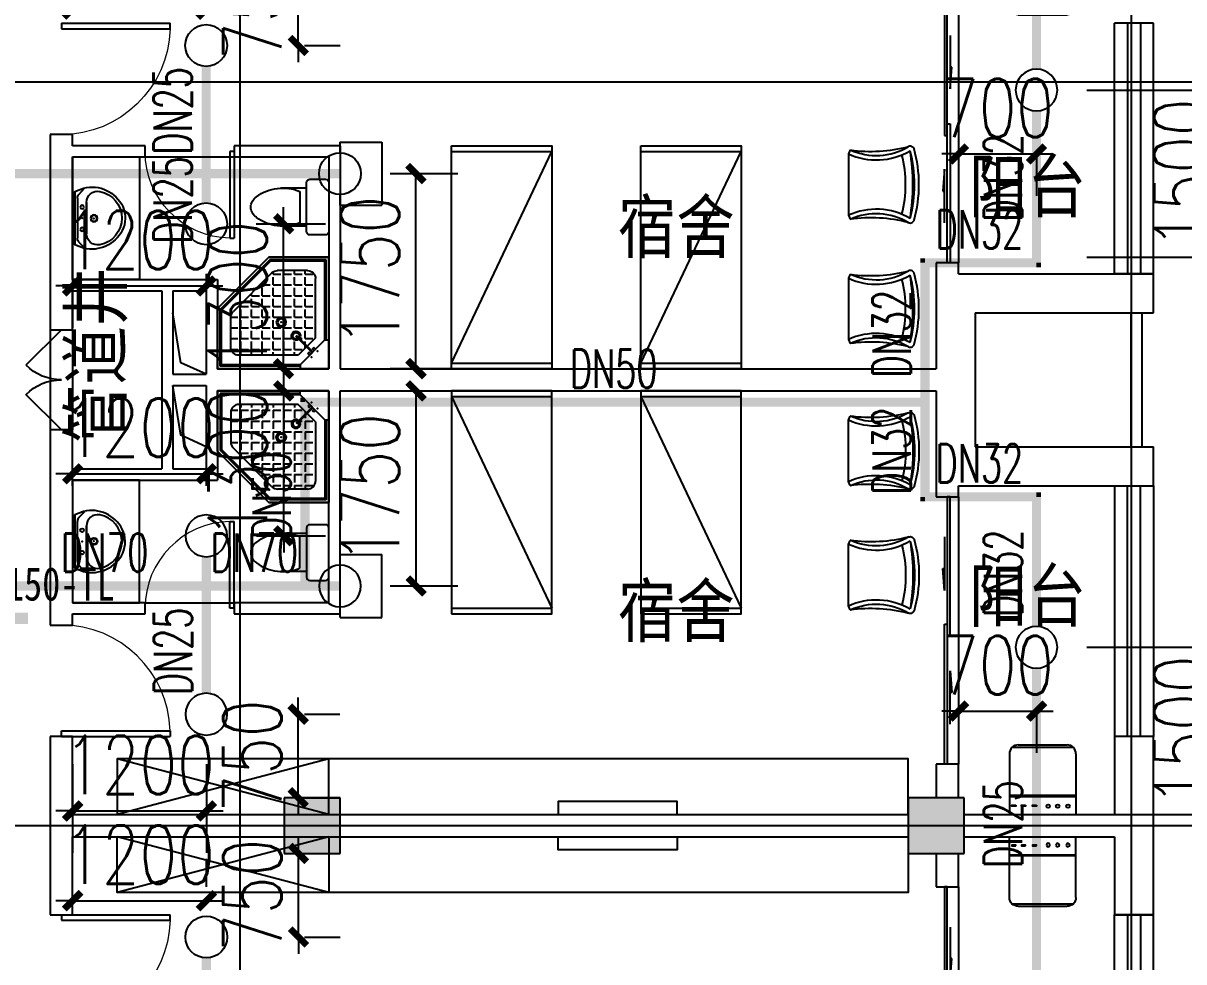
# Model space of a CAD drawing. Extents: x 0 to 2838408, y -923048 to 203859.
# Drawn here: x 2778019 to 2788435, y -366397 to -357975 of the extents above; entities that cross this region are included whole.
import ezdxf
from ezdxf.enums import TextEntityAlignment as Align

# ---------------------------------------------------------------- set-up
doc = ezdxf.new("R2010")
doc.units = 0
doc.header["$LTSCALE"] = 1000
for name, color, linetype in [('A-Fixt', 81, 'Continuous'), ('CLAYER', 7, 'Continuous'), ('COLUMN', 9, 'Continuous'), ('DOOR_FIRE', 4, 'Continuous'), ('DOTE', 8, 'Continuous'), ('E2-栏杆', 92, 'Continuous'), ('EQUIP_喷头', 7, 'Continuous'), ('PIPE-喷淋', 6, 'Continuous'), ('PUB_HATCH', 8, 'Continuous'), ('PUB_TEXT', 7, 'Continuous'), ('TEXT_喷淋', 7, 'Continuous'), ('TWT_DIM', 3, 'Continuous'), ('WALL', 9, 'Continuous'), ('WINDOW', 4, 'Continuous'), ('XREF', 8, 'Continuous'), ('抗震支吊架', 2, 'Continuous'), ('洁具', 213, 'Continuous'), ('配景', 3, 'Continuous')]:
    doc.layers.add(name, color=color, linetype=linetype)
doc.styles.add('_TCH_DIM_T3', font='SIMPLEX', dxfattribs={"width": 0.75, "bigfont": 'HZTXT'})
doc.styles.add('_TWT_PIPEDN', font='SIMPLEX', dxfattribs={"width": 0.8, "height": 2.3, "bigfont": 'HZTXT'})
doc.styles.add('kzcad', font='', dxfattribs={"width": 0.8})
doc.styles.get("Standard").update_dxf_attribs({"font": 'geniso.shx', "bigfont": 'hztxt.shx'})
doc.styles.get('kzcad').set_extended_font_data('SimSun')
doc.dimstyles.new('_TWT_ARCH&&150', dxfattribs={"dimtxt": 525, "dimasz": 150, "dimexe": 375, "dimexo": 450, "dimgap": 150, "dimtad": 1, "dimdec": 0, "dimzin": 0, "dimdsep": 46, "dimtxsty": '_TCH_DIM_T3', "dimblk": 'ARCHTICK', "dimcen": 0.09, "dimclrt": 7, "dimazin": 2, "dimtfac": 1, "dimtdec": 0, "dimtix": 1, "dimtmove": 2, "dimatfit": 3, "dimfxl": 1, "dimtolj": 1, "dimtzin": 0, "dimarcsym": 0})

# ---------------------------------------------------------------- blocks, each defined once
blk = doc.blocks.new('1F平面-CAD导入_dwg_Drawing4_t3_dwg_$plan$00001613-474159-1F-927810-1F')
at = {"layer": '洁具'}
for p, q in [((-30, 250), (-170, 250)), ((-200, 170), (-430, 170)), ((-260, -140), (-260, 140)), ((-200, -170), (-200, -220)), ((-170, -250), (-30, -250))]:
    blk.add_line(p, q, dxfattribs=at)
for points in [[(-200, 220), (-200, 170), (-200, -170), (-430, -170)], [(0, -220), (0, 220)]]:
    blk.add_lwpolyline(points, dxfattribs=at)
for centre, radius, start, end in [((-170, 220), 30, 90, 180), ((-30, 220), 30, 0, 90), ((-413, -227), 398, 67.4505, 126.6381), ((-590, 0), 110, 123.4509, 236.5491), ((-413, 227), 398, 233.3619, 292.5495), ((-170, -220), 30, 180, 270), ((-30, -220), 30, 270, 0)]:
    blk.add_arc(centre, radius, start, end, dxfattribs=at)
blk = doc.blocks.new('$lvtry$00000169')
at = {"color": 0}
for p, q in [((259, -36), (259, 0)), ((259, -36), (36, -259)), ((259, -24), (976, -24)), ((259, -36), (964, -36)), ((964, -36), (976, -24)), ((964, -36), (964, -525)), ((976, -24), (976, -530)), ((276, -120), (120, -276)), ((144, -151), (291, -298)), ((151, -144), (298, -291)), ((270, -213), (270, -143)), ((276, -120), (808, -120)), ((366, -213), (366, -143)), ((462, -213), (462, -143)), ((558, -213), (558, -143)), ((655, -213), (655, -143)), ((751, -213), (751, -143)), ((847, -213), (847, -143)), ((880, -192), (880, -460)), ((36, -259), (0, -259)), ((24, -259), (24, -976)), ((36, -259), (36, -964)), ((120, -276), (120, -808)), ((120, -309), (147, -309)), ((173, -309), (173, -239)), ((173, -309), (243, -309)), ((183, -213), (205, -213)), ((220, -213), (243, -213)), ((270, -213), (340, -213)), ((270, -263), (270, -239)), ((334, -309), (340, -309)), ((366, -213), (436, -213)), ((366, -309), (366, -239)), ((366, -309), (436, -309)), ((462, -213), (532, -213)), ((462, -309), (462, -239)), ((462, -309), (532, -309)), ((558, -213), (628, -213)), ((558, -309), (558, -239)), ((558, -309), (628, -309)), ((655, -213), (725, -213)), ((655, -309), (655, -239)), ((655, -309), (725, -309)), ((751, -213), (821, -213)), ((751, -309), (751, -239)), ((751, -309), (821, -309)), ((847, -213), (880, -213)), ((847, -309), (847, -239)), ((847, -309), (880, -309)), ((120, -405), (147, -405)), ((173, -405), (173, -335)), ((173, -405), (243, -405)), ((270, -405), (270, -335)), ((270, -405), (340, -405)), ((366, -405), (366, -335)), ((366, -405), (379, -405)), ((462, -405), (462, -335)), ((462, -405), (532, -405)), ((558, -405), (558, -335)), ((558, -405), (628, -405)), ((655, -405), (655, -335)), ((655, -405), (725, -405)), ((751, -405), (751, -335)), ((751, -405), (821, -405)), ((847, -405), (847, -335)), ((847, -405), (880, -405)), ((120, -501), (147, -501)), ((173, -501), (173, -431)), ((173, -501), (243, -501)), ((270, -501), (270, -431)), ((270, -501), (340, -501)), ((366, -501), (366, -431)), ((366, -501), (436, -501)), ((462, -501), (462, -431)), ((462, -501), (532, -501)), ((859, -511), (511, -859)), ((558, -501), (558, -431)), ((558, -501), (628, -501)), ((655, -501), (655, -431)), ((655, -501), (725, -501)), ((751, -501), (751, -431)), ((751, -501), (821, -501)), ((847, -501), (847, -431)), ((847, -501), (867, -501)), ((120, -598), (147, -598)), ((173, -598), (173, -528)), ((173, -598), (243, -598)), ((173, -694), (173, -624)), ((270, -598), (270, -528)), ((270, -598), (340, -598)), ((270, -694), (270, -624)), ((366, -598), (366, -528)), ((366, -598), (436, -598)), ((366, -694), (366, -624)), ((462, -598), (462, -528)), ((462, -598), (532, -598)), ((462, -694), (462, -624)), ((964, -525), (525, -964)), ((976, -530), (530, -976)), ((558, -598), (558, -528)), ((558, -598), (628, -598)), ((558, -694), (558, -624)), ((655, -598), (655, -528)), ((655, -598), (725, -598)), ((655, -694), (655, -624)), ((751, -598), (751, -528)), ((751, -598), (773, -598)), ((964, -525), (976, -530)), ((120, -694), (147, -694)), ((173, -694), (243, -694)), ((173, -790), (173, -720)), ((270, -694), (340, -694)), ((270, -790), (270, -720)), ((366, -694), (436, -694)), ((366, -790), (366, -720)), ((462, -694), (532, -694)), ((462, -790), (462, -720)), ((558, -694), (628, -694)), ((558, -790), (558, -720)), ((655, -694), (676, -694)), ((120, -790), (147, -790)), ((173, -790), (243, -790)), ((173, -878), (173, -816)), ((270, -790), (340, -790)), ((270, -880), (270, -816)), ((366, -790), (436, -790)), ((366, -880), (366, -816)), ((462, -790), (532, -790)), ((462, -880), (462, -816)), ((558, -790), (580, -790)), ((192, -880), (460, -880)), ((36, -964), (24, -976)), ((24, -976), (530, -976)), ((36, -964), (525, -964)), ((525, -964), (530, -976))]:
    blk.add_line(p, q, dxfattribs=at)
blk.add_lwpolyline([(0, 0), (0, -1000), (540, -1000), (1000, -540), (1000, 0)], close=True)
for points in [[(0, 0), (0, -1000)], [(0, 0), (1000, 0)], [(1000, 0), (1000, -540)], [(136, -190), (148, -178), (132, -162), (121, -174)], [(190, -136), (178, -148), (162, -132), (174, -121)], [(1000, -540), (540, -1000)], [(0, -1000), (540, -1000)]]:
    blk.add_lwpolyline(points, close=True, dxfattribs=at)
for radius in [43.8, 31.1]:
    blk.add_circle((416, -428), radius, dxfattribs=at)
for centre, radius, start, end in [((808, -192), 72, 0, 90), ((296, -296), 40.6, 142.583, 128.4197), ((296, -296), 28.6, 145.828, 125.6599), ((808, -460), 72, 315, 0), ((192, -808), 72, 180, 270), ((460, -808), 72, 270, 315)]:
    blk.add_arc(centre, radius, start, end, dxfattribs=at)
for p in [(156, -102, 0), (103, -156, 0), (416, -428, 0)]:
    blk.add_point(p, dxfattribs=at)
blk = doc.blocks.new('$lvtry$00000178')
at = {"color": 0}
for p, q in [((-238, 0), (238, 0)), ((-214, -36), (-272, -91)), ((-180, -23), (180, -23)), ((216, -37), (268, -91)), ((-142, -105), (140, -105)), ((140, -105), (-142, -105))]:
    blk.add_line(p, q, dxfattribs=at)
blk.add_lwpolyline([(-104, -430, 0.224698), (110, -425, 0.348046), (269, -79), (239, 0), (-241, 0), (-271, -79, 0.356844)], format="xyb", close=True, dxfattribs=at)
for centre, radius in [((-100, -65), 16.3), ((100, -65), 16.3), ((1, -172), 31.6)]:
    blk.add_circle(centre, radius, dxfattribs=at)
at = {"color": 0, "lineweight": 13}
blk.add_circle((1, -172), 23, dxfattribs=at)
at = {"color": 0}
for centre, radius, start, end in [((-180, -73), 50, 90, 133.181), ((180, -73), 50, 44.5607, 90), ((-142, -205), 100, 90, 190.5602), ((140, -205), 100, 349.4398, 90), ((-1, -179), 243, 190.5602, 349.4398)]:
    blk.add_arc(centre, radius, start, end, dxfattribs=at)
for p in [(0, -65), (1, -172)]:
    blk.add_point(p, dxfattribs=at)
blk = doc.blocks.new('A$C70365C93')
at = {"layer": '洁具'}
blk.add_lwpolyline([(-1900, 2300), (-1900, 1700), (-800, 1700), (-800, 2300)], close=True, dxfattribs=at)
blk.add_blockref('$lvtry$00000178', (-1350, 2280), dxfattribs=at)
at = {"layer": '洁具', "rotation": 180}
blk.add_blockref('$lvtry$00000169', (0, 0), dxfattribs=at)
at = {"layer": '洁具', "extrusion": (0, 0, -1), "xscale": -1, "zscale": -1, "rotation": 90}
blk.add_blockref('1F平面-CAD导入_dwg_Drawing4_t3_dwg_$plan$00001613-474159-1F-927810-1F', (1450, 0), dxfattribs=at)
blk = doc.blocks.new('单人床')
at = {"layer": 'A-Fixt'}
for p, q in [((47774, 13973), (48674, 13973)), ((47774, 12073), (48674, 13973)), ((47774, 12073), (48674, 12073))]:
    blk.add_line(p, q, dxfattribs=at)
blk.add_lwpolyline([(47774, 14023), (48674, 14023), (48674, 12023), (47774, 12023), (47774, 14023)], dxfattribs=at)
blk = doc.blocks.new('CH_AP01')
for p, q in [((-311, 17), (-275, 0)), ((-275, 0), (275, 0)), ((275, 0), (311, 17))]:
    blk.add_line(p, q)
for centre, radius, start, end in [((0, -579), 1213, 74.7104, 105.2896), ((-307, 555), 37.8, 100.1859, 202.8359), ((-1658, 202), 1360, 352.1659, 14.4283), ((-824, 250), 563, 335.5038, 31.0903), ((0, -579), 1173, 75.0287, 104.9713), ((0, -1278), 1857, 80.611, 99.389), ((-824, 250), 603, 335.5038, 30.2691), ((824, 250), 603, 149.7309, 204.4962), ((824, 250), 563, 148.9097, 204.4962), ((1658, 202), 1360, 165.5717, 187.8341), ((307, 555), 37.8, 337.1641, 79.8141), ((0, -579), 1093, 75.8767, 104.1233)]:
    blk.add_arc(centre, radius, start, end)
blk = doc.blocks.new('A$C61295E98')
at = {"color": 3}
for p, q in [((544, 598), (0, 598)), ((0, 598), (0, 0)), ((161, 598), (161, 0)), ((170, 0), (170, 598)), ((603, 572), (603, 26)), ((624, 518), (624, 80)), ((544, 0), (0, 0))]:
    blk.add_line(p, q, dxfattribs=at)
for points in [[(82, 540), (75, 540), (75, 577), (82, 577)], [(82, 453), (75, 453), (75, 490), (82, 490)], [(82, 353), (75, 353), (75, 389), (82, 389)]]:
    blk.add_lwpolyline(points, close=True, dxfattribs=at)
for centre in [(74, 250), (74, 164), (74, 71)]:
    blk.add_circle(centre, 15.7, dxfattribs=at)
for centre, start, end in [((544, 518), 360, 90), ((544, 80), 270, 0)]:
    blk.add_arc(centre, 80, start, end, dxfattribs=at)
blk = doc.blocks.new('宿舍')
at = {"layer": 'A-Fixt'}
for p, q in [((47854, 13802), (48354, 15702)), ((48354, 13802), (47854, 15702)), ((47854, 13802), (48354, 13802))]:
    blk.add_line(p, q, dxfattribs=at)
for points in [[(47854, 8602), (48354, 8602), (48354, 15702), (47854, 15702)], [(47854, 10676), (47970, 10676), (47970, 11743), (47854, 11743)]]:
    blk.add_lwpolyline(points, close=True, dxfattribs=at)
at = {"xscale": -1, "rotation": 90}
for p in [(63677, 60475), (63677, 58775)]:
    blk.add_blockref('单人床', p, dxfattribs=at)
at = {"layer": 'A-Fixt', "xscale": -1, "rotation": 180}
for p in [(50002, 9140), (51117, 9140)]:
    blk.add_blockref('CH_AP01', p, dxfattribs=at)
at = {"layer": '配景', "color": 252}
blk.add_blockref('A$C61295E98', (47854, 7097), dxfattribs=at)
blk = doc.blocks.new('$DorLib2D$00000131')
at = {"color": 0, "linetype": 'Continuous'}
for p, q in [((0.15, 0.125), (0.2319, 0.1973)), ((0.2319, 0.1973), (0.2319, 0.125)), ((-0.5, 0.125), (-0.5, 0)), ((0.0192, 0.125), (-0.5, 0.125)), ((0.0192, 0), (0.0192, 0.125)), ((0.35, 0.125), (0.15, 0.125)), ((-0.5, 0), (0.0192, 0)), ((-0.024, 0), (0.5, 0)), ((-0.024, -0.125), (-0.024, 0)), ((0.5, 0), (0.5, -0.125)), ((-0.35, -0.125), (-0.15, -0.125)), ((-0.2319, -0.1973), (-0.2319, -0.125)), ((-0.15, -0.125), (-0.2319, -0.1973)), ((0.5, -0.125), (-0.024, -0.125))]:
    blk.add_line(p, q, dxfattribs=at)
blk = doc.blocks.new('$WINLIB2D$00000001')
at = {"color": 0}
for points in [[(-0.5, 0.5), (-0.5, -0.5)], [(-0.5, 0.5), (0.5, 0.5)], [(0.5, -0.5), (0.5, 0.5)], [(0.5, 0.1667), (-0.5, 0.1667)], [(0.5, -0.1667), (-0.5, -0.1667)], [(-0.5, -0.5), (0.5, -0.5)]]:
    blk.add_lwpolyline(points, dxfattribs=at)
blk = doc.blocks.new('$DorLib2D$00000116')
at = {"color": 0}
for p, q in [((-0.5, 0), (-0.146, 0.354)), ((0.5, 0), (0.146, 0.354))]:
    blk.add_line(p, q, dxfattribs=at)
for centre, start, end in [((-0.5, 0), 0, 45), ((0.5, 0), 135, 180)]:
    blk.add_arc(centre, 0.5, start, end, dxfattribs=at)
blk = doc.blocks.new('$DorLib2D$00000001')
for p, q in [((0.45, 0.975), (0.5, 0.975)), ((0.45, 0), (0.45, 0.975)), ((0.5, 0), (0.5, 0.975)), ((0.5, 0), (0.45, 0))]:
    blk.add_line(p, q)
at = {"lineweight": 13}
blk.add_arc((0.475, 0), 0.975, 91.4693, 180, dxfattribs=at)
blk = doc.blocks.new('2F1')
at = {"layer": 'PUB_HATCH'}
for points in [[(2444316.7, -364925.2), (2444316.7, -365425.2), (2444816.7, -365425.2), (2444816.7, -364925.2)], [(2449916.7, -364925.2), (2449916.7, -365425.2), (2450416.7, -365425.2), (2450416.7, -364925.2)]]:
    blk.add_hatch(color=256, dxfattribs=at).paths.add_polyline_path(points)
for points in [[(2443616.7, -361125.2), (2443386.5, -361021.7), (2443316.7, -360575.2)], [(2443616.7, -361775.2), (2443386.5, -361671.7), (2443316.7, -361225.2)]]:
    blk.add_lwpolyline(points)
at = {"layer": 'COLUMN'}
for p, q in [((2444316.7, -364925.2), (2444316.7, -365425.2)), ((2444816.7, -364925.2), (2444316.7, -364925.2)), ((2444816.7, -365425.2), (2444816.7, -364925.2)), ((2449916.7, -364925.2), (2449916.7, -365425.2)), ((2450416.7, -364925.2), (2449916.7, -364925.2)), ((2450416.7, -365425.2), (2450416.7, -364925.2)), ((2444316.7, -365425.2), (2444816.7, -365425.2)), ((2449916.7, -365425.2), (2450416.7, -365425.2))]:
    blk.add_line(p, q, dxfattribs=at)
at = {"layer": 'Defpoints', "color": 250}
blk.add_lwpolyline([(2326685.8, -431620.4), (2468623.3, -431620.4), (2468623.3, -358503.6), (2326685.8, -358503.6)], close=True, dxfattribs=at)
at = {"layer": 'DOOR_FIRE'}
for p, q in [((2442216.7, -360725.2), (2442216.7, -361625.2)), ((2442416.7, -360725.2), (2442416.7, -361625.2))]:
    blk.add_line(p, q, dxfattribs=at)
at = {"layer": 'DOTE'}
for p, q in [((2443916.7, -327575.2), (2443916.7, -410775.2)), ((2451916.7, -327575.2), (2451916.7, -410775.2)), ((2435862.3, -365175.2), (2453916.7, -365175.2))]:
    blk.add_line(p, q, dxfattribs=at)
at = {"layer": 'E2-栏杆'}
for points in [[(2451916.7, -361775.2), (2451916.7, -360575.2)], [(2452016.7, -361775.2), (2452016.7, -360575.2)]]:
    blk.add_lwpolyline(points, dxfattribs=at)
at = {"layer": 'WALL'}
for p, q in [((2442416.7, -358975.2), (2442216.7, -358975.2)), ((2442216.7, -358975.2), (2442216.7, -359075.2)), ((2442416.7, -359075.2), (2442416.7, -358975.2)), ((2442216.7, -359075.2), (2442216.7, -360275.2)), ((2443066.7, -359075.2), (2442416.7, -359075.2)), ((2443066.7, -359175.2), (2443066.7, -359075.2)), ((2444816.7, -359075.2), (2443866.7, -359075.2)), ((2443866.7, -359075.2), (2443866.7, -359175.2)), ((2444816.7, -359075.2), (2444816.7, -361075.2)), ((2442416.7, -359175.2), (2442416.7, -360275.2)), ((2442416.7, -359175.2), (2443066.7, -359175.2)), ((2443866.7, -359175.2), (2444716.7, -359175.2)), ((2444716.7, -359175.2), (2444716.7, -361075.2)), ((2450366.7, -360125.2), (2450166.7, -360125.2)), ((2450166.7, -360125.2), (2450166.7, -360475.2)), ((2450366.7, -360225.2), (2450366.7, -360125.2)), ((2450366.7, -360225.2), (2451766.7, -360225.2)), ((2452116.7, -360225.2), (2451766.7, -360225.2)), ((2452116.7, -360575.2), (2452116.7, -360225.2)), ((2442216.7, -360275.2), (2442216.7, -360725.2)), ((2442416.7, -360275.2), (2443216.7, -360275.2)), ((2443216.7, -360275.2), (2443716.7, -360275.2)), ((2443716.7, -360275.2), (2443716.7, -361075.2)), ((2442416.7, -360725.2), (2442416.7, -360375.2)), ((2442416.7, -360375.2), (2443216.7, -360375.2)), ((2443216.7, -360375.2), (2443216.7, -361175.2)), ((2443316.7, -360375.2), (2443616.7, -360375.2)), ((2443316.7, -360375.2), (2443316.7, -361125.2)), ((2443616.7, -360375.2), (2443616.7, -361125.2)), ((2450166.7, -360475.2), (2450166.7, -361075.2)), ((2450516.7, -360575.2), (2450516.7, -361175.2)), ((2450516.7, -360575.2), (2452116.7, -360575.2)), ((2442216.7, -360725.2), (2442416.7, -360725.2)), ((2443716.7, -361075.2), (2444716.7, -361075.2)), ((2444816.7, -361075.2), (2450166.7, -361075.2)), ((2443216.7, -361175.2), (2443216.7, -361975.2)), ((2443316.7, -361125.2), (2443616.7, -361125.2)), ((2450516.7, -361175.2), (2450516.7, -361775.2)), ((2443316.7, -361225.2), (2443316.7, -361975.2)), ((2443316.7, -361225.2), (2443616.7, -361225.2)), ((2443616.7, -361225.2), (2443616.7, -361975.2)), ((2443716.7, -361275.2), (2443716.7, -362075.2)), ((2443716.7, -361275.2), (2444716.7, -361275.2)), ((2444716.7, -363175.2), (2444716.7, -361275.2)), ((2444816.7, -363275.2), (2444816.7, -361275.2)), ((2444816.7, -361275.2), (2450166.7, -361275.2)), ((2450166.7, -361275.2), (2450166.7, -361875.2)), ((2442416.7, -361625.2), (2442216.7, -361625.2)), ((2442216.7, -361625.2), (2442216.7, -362075.2)), ((2442416.7, -361975.2), (2442416.7, -361625.2)), ((2450516.7, -361775.2), (2452116.7, -361775.2)), ((2452116.7, -362125.2), (2452116.7, -361775.2)), ((2450166.7, -361875.2), (2450166.7, -362225.2)), ((2442416.7, -361975.2), (2443216.7, -361975.2)), ((2443316.7, -361975.2), (2443616.7, -361975.2)), ((2442216.7, -362075.2), (2442216.7, -363275.2)), ((2442416.7, -362075.2), (2442416.7, -363175.2)), ((2442416.7, -362075.2), (2443216.7, -362075.2)), ((2443216.7, -362075.2), (2443716.7, -362075.2)), ((2450366.7, -362225.2), (2450366.7, -362125.2)), ((2450366.7, -362125.2), (2451766.7, -362125.2)), ((2451766.7, -362125.2), (2452116.7, -362125.2)), ((2450166.7, -362225.2), (2450366.7, -362225.2)), ((2443066.7, -363175.2), (2442416.7, -363175.2)), ((2443066.7, -363275.2), (2443066.7, -363175.2)), ((2444716.7, -363175.2), (2443866.7, -363175.2)), ((2443866.7, -363175.2), (2443866.7, -363275.2)), ((2442216.7, -363275.2), (2442216.7, -363375.2)), ((2442416.7, -363275.2), (2443066.7, -363275.2)), ((2442416.7, -363375.2), (2442416.7, -363275.2)), ((2443866.7, -363275.2), (2444816.7, -363275.2)), ((2442216.7, -363375.2), (2442416.7, -363375.2)), ((2442416.7, -364375.2), (2442216.7, -364375.2)), ((2442216.7, -364375.2), (2442216.7, -365175.2)), ((2442416.7, -365075.2), (2442416.7, -364375.2)), ((2452116.7, -364375.2), (2451766.7, -364375.2)), ((2451766.7, -364375.2), (2451766.7, -365075.2)), ((2452116.7, -365175.2), (2452116.7, -364375.2)), ((2450366.7, -364625.2), (2450166.7, -364625.2)), ((2450166.7, -364625.2), (2450166.7, -364925.2)), ((2450366.7, -364925.2), (2450366.7, -364625.2)), ((2442416.7, -365075.2), (2444316.7, -365075.2)), ((2444816.7, -365075.2), (2449916.7, -365075.2)), ((2450416.7, -365075.2), (2451766.7, -365075.2)), ((2442216.7, -365175.2), (2442216.7, -365975.2)), ((2452116.7, -365975.2), (2452116.7, -365175.2)), ((2442416.7, -365975.2), (2442416.7, -365275.2)), ((2442416.7, -365275.2), (2444316.7, -365275.2)), ((2444816.7, -365275.2), (2449916.7, -365275.2)), ((2450416.7, -365275.2), (2451766.7, -365275.2)), ((2451766.7, -365275.2), (2451766.7, -365975.2)), ((2450166.7, -365425.2), (2450166.7, -365725.2)), ((2450366.7, -365725.2), (2450366.7, -365425.2)), ((2450166.7, -365725.2), (2450366.7, -365725.2)), ((2442216.7, -365975.2), (2442416.7, -365975.2)), ((2451766.7, -365975.2), (2452116.7, -365975.2))]:
    blk.add_line(p, q, dxfattribs=at)
at = {"layer": 'WINDOW'}
for p, q in [((2450366.7, -357725.2), (2450366.7, -360125.2)), ((2443066.7, -359175.2), (2443866.7, -359175.2)), ((2450366.7, -362225.2), (2450366.7, -364625.2)), ((2443066.7, -363175.2), (2443866.7, -363175.2)), ((2450366.7, -365725.2), (2450366.7, -368125.2))]:
    blk.add_line(p, q, dxfattribs=at)
at = {"xscale": -1, "rotation": 89.99999999992463}
for name, p in [('宿舍', (2458518.4, -309421.4)), ('A$C70365C93', (2444716.7, -361075.2)), ('宿舍', (2458518.4, -317421.4))]:
    blk.add_blockref(name, p, dxfattribs=at)
for name, p, rotation in [('A$C70365C93', (2444716.7, -361275.2), 89.99999999999997), ('宿舍', (2458518.4, -412929.1), 90.00000000864912)]:
    blk.add_blockref(name, p, dxfattribs=dict(rotation=rotation))
at = {"layer": 'DOOR_FIRE', "xscale": 900, "yscale": -900, "zscale": 200, "rotation": 269.9999999999852}
blk.add_blockref('$DorLib2D$00000116', (2442316.7, -361175.2), dxfattribs=at)
at = {"layer": 'WINDOW'}
for name, p, xscale, yscale, zscale, rotation in [('$DorLib2D$00000131', (2450266.7, -358925.2), -2400, 200, -2400, 270), ('$DorLib2D$00000001', (2442316.7, -358475.2), -1000, 1000, -1000, 270), ('$WINLIB2D$00000001', (2451941.7, -359100.2), 2249.999999993481, 350, 2249.999999993481, 90), ('$WINLIB2D$00000001', (2451941.7, -363250.2), -2249.999999993481, 350, -2249.999999993481, 90), ('$DorLib2D$00000131', (2450266.7, -363425.2), 2400, 200, 2400, 270), ('$DorLib2D$00000001', (2442316.7, -363875.2), 1000, 1000, 1000, 269.999999999993), ('$DorLib2D$00000131', (2450266.7, -366925.2), -2400, 200, -2400, 270), ('$DorLib2D$00000001', (2442316.7, -366475.2), 1000, -1000, 1000, 89.99999999999298), ('$WINLIB2D$00000001', (2451941.7, -367100.2), 2249.999999993481, 350, 2249.999999993481, 90)]:
    blk.add_blockref(name, p, dxfattribs=dict(at, xscale=xscale, yscale=yscale, zscale=zscale, rotation=rotation))
at = {"layer": 'WINDOW', "xscale": 800, "zscale": 800}
for p, yscale in [((2443466.7, -359125.2), -800), ((2443466.7, -363225.2), 800)]:
    blk.add_blockref('$DorLib2D$00000001', p, dxfattribs=dict(at, yscale=yscale))
at = {"layer": 'CLAYER'}
blk.add_text('管道井', height=525, rotation=90, dxfattribs=at).set_placement((2442903.7, -361742.9))
at = {"layer": 'PUB_TEXT'}
for s, p in [('阳台', (2450461.5, -359717.5)), ('宿舍', (2447308.9, -360083.2)), ('阳台', (2450461.5, -363392.9)), ('宿舍', (2447308.9, -363528.6))]:
    blk.add_text(s, height=525, dxfattribs=at).set_placement(p)
blk = doc.blocks.new('_ArchTick')
at = {"color": 0, "linetype": 'ByBlock', "const_width": 0.4}
blk.add_lwpolyline([(-0.5, -0.5), (0.5, 0.5)], dxfattribs=at)
blk = doc.blocks.new('*D1751')
at = {"layer": 'Defpoints', "color": 0, "linetype": 'ByBlock', "transparency": 16777216}
for p in [(2780095, -365425), (2780489, -365425), (2780095, -366175)]:
    blk.add_point(p, dxfattribs=at)
at = {"layer": 'TWT_DIM', "color": 0, "linetype": 'ByBlock', "lineweight": -2, "transparency": 16777216}
for p, q in [((2780489, -365425), (2780489, -365275)), ((2780489, -366175), (2780489, -365425)), ((2780545, -365425), (2780864, -365425)), ((2780489, -366175), (2780489, -366325)), ((2780545, -366175), (2780864, -366175))]:
    blk.add_line(p, q, dxfattribs=at)
at = {"layer": 'TWT_DIM', "color": 0, "linetype": 'ByBlock', "lineweight": -2, "transparency": 16777216, "xscale": 150, "yscale": 150, "zscale": 150}
for p, rotation in [((2780489, -365425), 270), ((2780489, -366175), 90)]:
    blk.add_blockref('_ArchTick', p, dxfattribs=dict(at, rotation=rotation))
at = {"layer": 'TWT_DIM', "color": 7, "linetype": 'ByBlock', "transparency": 16777216, "insert": (2780076, -365800), "char_height": 525, "attachment_point": 5, "rotation": 90, "style": '_TCH_DIM_T3'}
blk.add_mtext('\\A1;750', dxfattribs=at)
blk = doc.blocks.new('*D1753')
at = {"layer": 'Defpoints', "color": 0, "linetype": 'ByBlock', "transparency": 16777216}
for p in [(2779663, -365849), (2778463, -366175), (2779663, -366175)]:
    blk.add_point(p, dxfattribs=at)
at = {"layer": 'TWT_DIM', "color": 0, "linetype": 'ByBlock', "lineweight": -2, "transparency": 16777216}
for p, q in [((2778463, -365725), (2778463, -365474)), ((2779663, -365725), (2779663, -365474)), ((2778463, -365849), (2778313, -365849)), ((2778463, -365849), (2779663, -365849)), ((2779663, -365849), (2779813, -365849))]:
    blk.add_line(p, q, dxfattribs=at)
at = {"layer": 'TWT_DIM', "color": 0, "linetype": 'ByBlock', "lineweight": -2, "transparency": 16777216, "xscale": 150, "yscale": 150, "zscale": 150}
blk.add_blockref('_ArchTick', (2778463, -365849), dxfattribs=at)
at = {"layer": 'TWT_DIM', "color": 0, "linetype": 'ByBlock', "lineweight": -2, "transparency": 16777216, "xscale": 150, "yscale": 150, "zscale": 150, "rotation": 180}
blk.add_blockref('_ArchTick', (2779663, -365849), dxfattribs=at)
at = {"layer": 'TWT_DIM', "color": 7, "linetype": 'ByBlock', "transparency": 16777216, "insert": (2779063, -365436), "char_height": 525, "attachment_point": 5, "style": '_TCH_DIM_T3'}
blk.add_mtext('\\A1;1200', dxfattribs=at)
blk = doc.blocks.new('*D1754')
at = {"layer": 'Defpoints', "color": 0, "linetype": 'ByBlock', "transparency": 16777216}
for p in [(2779661, -359775), (2780356, -359775), (2779661, -361075)]:
    blk.add_point(p, dxfattribs=at)
at = {"layer": 'TWT_DIM', "color": 0, "linetype": 'ByBlock', "lineweight": -2, "transparency": 16777216}
for p, q in [((2780356, -359775), (2780356, -359625)), ((2780111, -359775), (2780731, -359775)), ((2780356, -361075), (2780356, -359775)), ((2780111, -361075), (2780731, -361075)), ((2780356, -361075), (2780356, -361225))]:
    blk.add_line(p, q, dxfattribs=at)
at = {"layer": 'TWT_DIM', "color": 0, "linetype": 'ByBlock', "lineweight": -2, "transparency": 16777216, "xscale": 150, "yscale": 150, "zscale": 150}
for p, rotation in [((2780356, -359775), 270), ((2780356, -361075), 90)]:
    blk.add_blockref('_ArchTick', p, dxfattribs=dict(at, rotation=rotation))
at = {"layer": 'TWT_DIM', "color": 7, "linetype": 'ByBlock', "transparency": 16777216, "insert": (2779944, -360425), "char_height": 525, "attachment_point": 5, "rotation": 90, "style": '_TCH_DIM_T3'}
blk.add_mtext('\\A1;1300', dxfattribs=at)
blk = doc.blocks.new('*D1755')
at = {"layer": 'Defpoints', "color": 0, "linetype": 'ByBlock', "transparency": 16777216}
for p in [(2780861, -359325), (2781544, -359325), (2780861, -361075)]:
    blk.add_point(p, dxfattribs=at)
at = {"layer": 'TWT_DIM', "color": 0, "linetype": 'ByBlock', "lineweight": -2, "transparency": 16777216}
for p, q in [((2781311, -359325), (2781919, -359325)), ((2781544, -361075), (2781544, -359325)), ((2781311, -361075), (2781919, -361075))]:
    blk.add_line(p, q, dxfattribs=at)
at = {"layer": 'TWT_DIM', "color": 0, "linetype": 'ByBlock', "lineweight": -2, "transparency": 16777216, "xscale": 150, "yscale": 150, "zscale": 150}
for p, rotation in [((2781544, -359325), 90), ((2781544, -361075), 270)]:
    blk.add_blockref('_ArchTick', p, dxfattribs=dict(at, rotation=rotation))
at = {"layer": 'TWT_DIM', "color": 7, "linetype": 'ByBlock', "transparency": 16777216, "insert": (2781131, -360200), "char_height": 525, "attachment_point": 5, "rotation": 90, "style": '_TCH_DIM_T3'}
blk.add_mtext('\\A1;1750', dxfattribs=at)
blk = doc.blocks.new('*D1756')
at = {"layer": 'Defpoints', "color": 0, "linetype": 'ByBlock', "transparency": 16777216}
for p in [(2780094, -357425), (2780488, -357425), (2780094, -358175)]:
    blk.add_point(p, dxfattribs=at)
at = {"layer": 'TWT_DIM', "color": 0, "linetype": 'ByBlock', "lineweight": -2, "transparency": 16777216}
for p, q in [((2780488, -357425), (2780488, -357275)), ((2780488, -358175), (2780488, -357425)), ((2780544, -357425), (2780863, -357425)), ((2780488, -358175), (2780488, -358325)), ((2780544, -358175), (2780863, -358175))]:
    blk.add_line(p, q, dxfattribs=at)
at = {"layer": 'TWT_DIM', "color": 0, "linetype": 'ByBlock', "lineweight": -2, "transparency": 16777216, "xscale": 150, "yscale": 150, "zscale": 150}
for p, rotation in [((2780488, -357425), 270), ((2780488, -358175), 90)]:
    blk.add_blockref('_ArchTick', p, dxfattribs=dict(at, rotation=rotation))
at = {"layer": 'TWT_DIM', "color": 7, "linetype": 'ByBlock', "transparency": 16777216, "insert": (2780075, -357800), "char_height": 525, "attachment_point": 5, "rotation": 90, "style": '_TCH_DIM_T3'}
blk.add_mtext('\\A1;750', dxfattribs=at)
blk = doc.blocks.new('*D1757')
at = {"layer": 'Defpoints', "color": 0, "linetype": 'ByBlock', "transparency": 16777216}
for p in [(2778461, -359775), (2779661, -359775), (2779661, -360333)]:
    blk.add_point(p, dxfattribs=at)
at = {"layer": 'TWT_DIM', "color": 0, "linetype": 'ByBlock', "lineweight": -2, "transparency": 16777216}
for p, q in [((2778461, -360225), (2778461, -360708)), ((2779661, -360225), (2779661, -360708)), ((2778461, -360333), (2778311, -360333)), ((2778461, -360333), (2779661, -360333)), ((2779661, -360333), (2779811, -360333))]:
    blk.add_line(p, q, dxfattribs=at)
at = {"layer": 'TWT_DIM', "color": 0, "linetype": 'ByBlock', "lineweight": -2, "transparency": 16777216, "xscale": 150, "yscale": 150, "zscale": 150}
blk.add_blockref('_ArchTick', (2778461, -360333), dxfattribs=at)
at = {"layer": 'TWT_DIM', "color": 0, "linetype": 'ByBlock', "lineweight": -2, "transparency": 16777216, "xscale": 150, "yscale": 150, "zscale": 150, "rotation": 180}
blk.add_blockref('_ArchTick', (2779661, -360333), dxfattribs=at)
at = {"layer": 'TWT_DIM', "color": 7, "linetype": 'ByBlock', "transparency": 16777216, "insert": (2779061, -359920), "char_height": 525, "attachment_point": 5, "style": '_TCH_DIM_T3'}
blk.add_mtext('\\A1;1200', dxfattribs=at)
blk = doc.blocks.new('*D1758')
at = {"layer": 'Defpoints', "color": 0, "linetype": 'ByBlock', "transparency": 16777216}
for p in [(2779661, -357849), (2778461, -358175), (2779661, -358175)]:
    blk.add_point(p, dxfattribs=at)
at = {"layer": 'TWT_DIM', "color": 0, "linetype": 'ByBlock', "lineweight": -2, "transparency": 16777216}
for p, q in [((2778461, -357725), (2778461, -357474)), ((2779661, -357725), (2779661, -357474)), ((2778461, -357849), (2778311, -357849)), ((2778461, -357849), (2779661, -357849)), ((2779661, -357849), (2779811, -357849))]:
    blk.add_line(p, q, dxfattribs=at)
at = {"layer": 'TWT_DIM', "color": 0, "linetype": 'ByBlock', "lineweight": -2, "transparency": 16777216, "xscale": 150, "yscale": 150, "zscale": 150}
blk.add_blockref('_ArchTick', (2778461, -357849), dxfattribs=at)
at = {"layer": 'TWT_DIM', "color": 0, "linetype": 'ByBlock', "lineweight": -2, "transparency": 16777216, "xscale": 150, "yscale": 150, "zscale": 150, "rotation": 180}
blk.add_blockref('_ArchTick', (2779661, -357849), dxfattribs=at)
at = {"layer": 'TWT_DIM', "color": 7, "linetype": 'ByBlock', "transparency": 16777216, "insert": (2779061, -357436), "char_height": 525, "attachment_point": 5, "style": '_TCH_DIM_T3'}
blk.add_mtext('\\A1;1200', dxfattribs=at)
blk = doc.blocks.new('*D1761')
at = {"layer": 'Defpoints', "color": 0, "linetype": 'ByBlock', "transparency": 16777216}
for p in [(2787113, -363575), (2788844, -363575), (2787113, -365075)]:
    blk.add_point(p, dxfattribs=at)
at = {"layer": 'TWT_DIM', "color": 0, "linetype": 'ByBlock', "lineweight": -2, "transparency": 16777216}
for p, q in [((2788844, -363575), (2788844, -363425)), ((2787563, -363575), (2789219, -363575)), ((2788844, -365075), (2788844, -363575)), ((2787563, -365075), (2789219, -365075)), ((2788844, -365075), (2788844, -365225))]:
    blk.add_line(p, q, dxfattribs=at)
at = {"layer": 'TWT_DIM', "color": 0, "linetype": 'ByBlock', "lineweight": -2, "transparency": 16777216, "xscale": 150, "yscale": 150, "zscale": 150}
for p, rotation in [((2788844, -363575), 270), ((2788844, -365075), 90)]:
    blk.add_blockref('_ArchTick', p, dxfattribs=dict(at, rotation=rotation))
at = {"layer": 'TWT_DIM', "color": 7, "linetype": 'ByBlock', "transparency": 16777216, "insert": (2788431, -364325), "char_height": 525, "attachment_point": 5, "rotation": 90, "style": '_TCH_DIM_T3'}
blk.add_mtext('\\A1;1500', dxfattribs=at)
blk = doc.blocks.new('*D1762')
at = {"layer": 'Defpoints', "color": 0, "linetype": 'ByBlock', "transparency": 16777216}
for p in [(2786413, -363675), (2787113, -363675), (2787113, -364148)]:
    blk.add_point(p, dxfattribs=at)
at = {"layer": 'TWT_DIM', "color": 0, "linetype": 'ByBlock', "lineweight": -2, "transparency": 16777216}
for p, q in [((2786413, -364148), (2786263, -364148)), ((2786413, -364125), (2786413, -364523)), ((2786413, -364148), (2787113, -364148)), ((2787113, -364125), (2787113, -364523)), ((2787113, -364148), (2787263, -364148))]:
    blk.add_line(p, q, dxfattribs=at)
at = {"layer": 'TWT_DIM', "color": 0, "linetype": 'ByBlock', "lineweight": -2, "transparency": 16777216, "xscale": 150, "yscale": 150, "zscale": 150}
blk.add_blockref('_ArchTick', (2786413, -364148), dxfattribs=at)
at = {"layer": 'TWT_DIM', "color": 0, "linetype": 'ByBlock', "lineweight": -2, "transparency": 16777216, "xscale": 150, "yscale": 150, "zscale": 150, "rotation": 180}
blk.add_blockref('_ArchTick', (2787113, -364148), dxfattribs=at)
at = {"layer": 'TWT_DIM', "color": 7, "linetype": 'ByBlock', "transparency": 16777216, "insert": (2786763, -363736), "char_height": 525, "attachment_point": 5, "style": '_TCH_DIM_T3'}
blk.add_mtext('\\A1;700', dxfattribs=at)
blk = doc.blocks.new('*D1763')
at = {"layer": 'Defpoints', "color": 0, "linetype": 'ByBlock', "transparency": 16777216}
for p in [(2779663, -361275), (2780357, -361275), (2779663, -362575)]:
    blk.add_point(p, dxfattribs=at)
at = {"layer": 'TWT_DIM', "color": 0, "linetype": 'ByBlock', "lineweight": -2, "transparency": 16777216}
for p, q in [((2780357, -361275), (2780357, -361125)), ((2780113, -361275), (2780732, -361275)), ((2780357, -362575), (2780357, -361275)), ((2780113, -362575), (2780732, -362575)), ((2780357, -362575), (2780357, -362725))]:
    blk.add_line(p, q, dxfattribs=at)
at = {"layer": 'TWT_DIM', "color": 0, "linetype": 'ByBlock', "lineweight": -2, "transparency": 16777216, "xscale": 150, "yscale": 150, "zscale": 150}
for p, rotation in [((2780357, -361275), 270), ((2780357, -362575), 90)]:
    blk.add_blockref('_ArchTick', p, dxfattribs=dict(at, rotation=rotation))
at = {"layer": 'TWT_DIM', "color": 7, "linetype": 'ByBlock', "transparency": 16777216, "insert": (2779945, -361925), "char_height": 525, "attachment_point": 5, "rotation": 90, "style": '_TCH_DIM_T3'}
blk.add_mtext('\\A1;1300', dxfattribs=at)
blk = doc.blocks.new('*D1764')
at = {"layer": 'Defpoints', "color": 0, "linetype": 'ByBlock', "transparency": 16777216}
for p in [(2780863, -361275), (2781545, -361275), (2780863, -363025)]:
    blk.add_point(p, dxfattribs=at)
at = {"layer": 'TWT_DIM', "color": 0, "linetype": 'ByBlock', "lineweight": -2, "transparency": 16777216}
for p, q in [((2781313, -361275), (2781920, -361275)), ((2781545, -363025), (2781545, -361275)), ((2781313, -363025), (2781920, -363025))]:
    blk.add_line(p, q, dxfattribs=at)
at = {"layer": 'TWT_DIM', "color": 0, "linetype": 'ByBlock', "lineweight": -2, "transparency": 16777216, "xscale": 150, "yscale": 150, "zscale": 150}
for p, rotation in [((2781545, -361275), 90), ((2781545, -363025), 270)]:
    blk.add_blockref('_ArchTick', p, dxfattribs=dict(at, rotation=rotation))
at = {"layer": 'TWT_DIM', "color": 7, "linetype": 'ByBlock', "transparency": 16777216, "insert": (2781132, -362150), "char_height": 525, "attachment_point": 5, "rotation": 90, "style": '_TCH_DIM_T3'}
blk.add_mtext('\\A1;1750', dxfattribs=at)
blk = doc.blocks.new('*D1765')
at = {"layer": 'Defpoints', "color": 0, "linetype": 'ByBlock', "transparency": 16777216}
for p in [(2780094, -364175), (2780487, -364175), (2780094, -364925)]:
    blk.add_point(p, dxfattribs=at)
at = {"layer": 'TWT_DIM', "color": 0, "linetype": 'ByBlock', "lineweight": -2, "transparency": 16777216}
for p, q in [((2780487, -364175), (2780487, -364025)), ((2780487, -364925), (2780487, -364175)), ((2780544, -364175), (2780862, -364175)), ((2780487, -364925), (2780487, -365075)), ((2780544, -364925), (2780862, -364925))]:
    blk.add_line(p, q, dxfattribs=at)
at = {"layer": 'TWT_DIM', "color": 0, "linetype": 'ByBlock', "lineweight": -2, "transparency": 16777216, "xscale": 150, "yscale": 150, "zscale": 150}
for p, rotation in [((2780487, -364175), 270), ((2780487, -364925), 90)]:
    blk.add_blockref('_ArchTick', p, dxfattribs=dict(at, rotation=rotation))
at = {"layer": 'TWT_DIM', "color": 7, "linetype": 'ByBlock', "transparency": 16777216, "insert": (2780075, -364550), "char_height": 525, "attachment_point": 5, "rotation": 90, "style": '_TCH_DIM_T3'}
blk.add_mtext('\\A1;750', dxfattribs=at)
blk = doc.blocks.new('*D1766')
at = {"layer": 'Defpoints', "color": 0, "linetype": 'ByBlock', "transparency": 16777216}
for p in [(2779663, -362018), (2778463, -362575), (2779663, -362575)]:
    blk.add_point(p, dxfattribs=at)
at = {"layer": 'TWT_DIM', "color": 0, "linetype": 'ByBlock', "lineweight": -2, "transparency": 16777216}
for p, q in [((2778463, -362125), (2778463, -361643)), ((2779663, -362125), (2779663, -361643)), ((2778463, -362018), (2778313, -362018)), ((2778463, -362018), (2779663, -362018)), ((2779663, -362018), (2779813, -362018))]:
    blk.add_line(p, q, dxfattribs=at)
at = {"layer": 'TWT_DIM', "color": 0, "linetype": 'ByBlock', "lineweight": -2, "transparency": 16777216, "xscale": 150, "yscale": 150, "zscale": 150}
blk.add_blockref('_ArchTick', (2778463, -362018), dxfattribs=at)
at = {"layer": 'TWT_DIM', "color": 0, "linetype": 'ByBlock', "lineweight": -2, "transparency": 16777216, "xscale": 150, "yscale": 150, "zscale": 150, "rotation": 180}
blk.add_blockref('_ArchTick', (2779663, -362018), dxfattribs=at)
at = {"layer": 'TWT_DIM', "color": 7, "linetype": 'ByBlock', "transparency": 16777216, "insert": (2779063, -361605), "char_height": 525, "attachment_point": 5, "style": '_TCH_DIM_T3'}
blk.add_mtext('\\A1;1200', dxfattribs=at)
blk = doc.blocks.new('*D1767')
at = {"layer": 'Defpoints', "color": 0, "linetype": 'ByBlock', "transparency": 16777216}
for p in [(2778463, -364175), (2779663, -364175), (2779663, -365044)]:
    blk.add_point(p, dxfattribs=at)
at = {"layer": 'TWT_DIM', "color": 0, "linetype": 'ByBlock', "lineweight": -2, "transparency": 16777216}
for p, q in [((2778463, -364625), (2778463, -365419)), ((2779663, -364625), (2779663, -365419)), ((2778463, -365044), (2778313, -365044)), ((2778463, -365044), (2779663, -365044)), ((2779663, -365044), (2779813, -365044))]:
    blk.add_line(p, q, dxfattribs=at)
at = {"layer": 'TWT_DIM', "color": 0, "linetype": 'ByBlock', "lineweight": -2, "transparency": 16777216, "xscale": 150, "yscale": 150, "zscale": 150}
blk.add_blockref('_ArchTick', (2778463, -365044), dxfattribs=at)
at = {"layer": 'TWT_DIM', "color": 0, "linetype": 'ByBlock', "lineweight": -2, "transparency": 16777216, "xscale": 150, "yscale": 150, "zscale": 150, "rotation": 180}
blk.add_blockref('_ArchTick', (2779663, -365044), dxfattribs=at)
at = {"layer": 'TWT_DIM', "color": 7, "linetype": 'ByBlock', "transparency": 16777216, "insert": (2779063, -364632), "char_height": 525, "attachment_point": 5, "style": '_TCH_DIM_T3'}
blk.add_mtext('\\A1;1200', dxfattribs=at)
blk = doc.blocks.new('*D1768')
at = {"layer": 'Defpoints', "color": 0, "linetype": 'ByBlock', "transparency": 16777216}
for p in [(2787113, -358575), (2788844, -358575), (2787113, -360075)]:
    blk.add_point(p, dxfattribs=at)
at = {"layer": 'TWT_DIM', "color": 0, "linetype": 'ByBlock', "lineweight": -2, "transparency": 16777216}
for p, q in [((2788844, -358575), (2788844, -358425)), ((2787563, -358575), (2789219, -358575)), ((2788844, -360075), (2788844, -358575)), ((2787563, -360075), (2789219, -360075)), ((2788844, -360075), (2788844, -360225))]:
    blk.add_line(p, q, dxfattribs=at)
at = {"layer": 'TWT_DIM', "color": 0, "linetype": 'ByBlock', "lineweight": -2, "transparency": 16777216, "xscale": 150, "yscale": 150, "zscale": 150}
for p, rotation in [((2788844, -358575), 270), ((2788844, -360075), 90)]:
    blk.add_blockref('_ArchTick', p, dxfattribs=dict(at, rotation=rotation))
at = {"layer": 'TWT_DIM', "color": 7, "linetype": 'ByBlock', "transparency": 16777216, "insert": (2788431, -359325), "char_height": 525, "attachment_point": 5, "rotation": 90, "style": '_TCH_DIM_T3'}
blk.add_mtext('\\A1;1500', dxfattribs=at)
blk = doc.blocks.new('*D1769')
at = {"layer": 'Defpoints', "color": 0, "linetype": 'ByBlock', "transparency": 16777216}
for p in [(2786413, -358675), (2787113, -358675), (2787113, -359148)]:
    blk.add_point(p, dxfattribs=at)
at = {"layer": 'TWT_DIM', "color": 0, "linetype": 'ByBlock', "lineweight": -2, "transparency": 16777216}
for p, q in [((2786413, -359148), (2786263, -359148)), ((2786413, -359125), (2786413, -359523)), ((2786413, -359148), (2787113, -359148)), ((2787113, -359125), (2787113, -359523)), ((2787113, -359148), (2787263, -359148))]:
    blk.add_line(p, q, dxfattribs=at)
at = {"layer": 'TWT_DIM', "color": 0, "linetype": 'ByBlock', "lineweight": -2, "transparency": 16777216, "xscale": 150, "yscale": 150, "zscale": 150}
blk.add_blockref('_ArchTick', (2786413, -359148), dxfattribs=at)
at = {"layer": 'TWT_DIM', "color": 0, "linetype": 'ByBlock', "lineweight": -2, "transparency": 16777216, "xscale": 150, "yscale": 150, "zscale": 150, "rotation": 180}
blk.add_blockref('_ArchTick', (2787113, -359148), dxfattribs=at)
at = {"layer": 'TWT_DIM', "color": 7, "linetype": 'ByBlock', "transparency": 16777216, "insert": (2786763, -358736), "char_height": 525, "attachment_point": 5, "style": '_TCH_DIM_T3'}
blk.add_mtext('\\A1;700', dxfattribs=at)
blk = doc.blocks.new('$TwtSys$00000125')
blk.add_circle((0, 0, 0), 1)
blk = doc.blocks.new('$TwtSys$00000131')
for p, q in [((-1.5, 0), (-1.5, 2)), ((-1.5, 2), (1.5, 2)), ((1.5, 0, 0), (1.5, 2, 0)), ((-1.5, 0), (-1, 0)), ((1, 0, 0), (1.5, 0, 0))]:
    blk.add_line(p, q)
blk.add_circle((0, 0), 1)

msp = doc.modelspace()

# ---------------------------------------------------------------- hatches: boundary and pattern name
at = {"layer": 'PIPE-喷淋', "linetype": 'ByBlock'}
for points in [[(2786112.5, -360125.2), (2786071.3, -360125.2), (2786071.3, -360084)], [(2786112.5, -360125.2), (2786112.5, -360084), (2786071.3, -360084)], [(2787112.5, -360125.2), (2787112.5, -360166.5), (2787153.8, -360166.5)], [(2787112.5, -360125.2), (2787153.8, -360125.2), (2787153.8, -360166.5)], [(2780548.2, -361375.2), (2780507, -361375.2), (2780507, -361334)], [(2780548.2, -361375.2), (2780548.2, -361334), (2780507, -361334)], [(2786112.5, -362225.2), (2786071.3, -362225.2), (2786071.3, -362266.5)], [(2786112.5, -362225.2), (2786112.5, -362266.5), (2786071.3, -362266.5)], [(2787112.5, -362225.2), (2787112.5, -362184), (2787153.8, -362184)], [(2787112.5, -362225.2), (2787153.8, -362225.2), (2787153.8, -362184)]]:
    msp.add_hatch(color=256, dxfattribs=at).paths.add_polyline_path(points)

# ---------------------------------------------------------------- linework, layer by layer
at = {"layer": 'PIPE-喷淋', "linetype": 'ByBlock', "ltscale": 1.5, "const_width": 82.5}
for points in [[(2787112.5, -358387.7), (2787112.5, -355612.7)], [(2779661.4, -358362.7), (2779661.4, -359325.2)], [(2787112.5, -360125.2), (2787112.5, -358762.7)], [(2779661.4, -359325.2), (2777861.4, -359325.2)], [(2780861.4, -359325.2), (2779661.4, -359325.2)], [(2779661.4, -359325.2), (2779661.4, -359587.7)], [(2786112.5, -361375.2), (2786112.5, -360125.2)], [(2786112.5, -360125.2), (2787112.5, -360125.2)], [(2780548.2, -363025.2), (2780548.2, -361375.2)], [(2780548.2, -361375.2), (2786112.5, -361375.2)], [(2786112.5, -361375.2), (2786112.5, -362225.2)], [(2786112.5, -362225.2), (2787112.5, -362225.2)], [(2787112.5, -363387.7), (2787112.5, -362225.2)], [(2779662.5, -362762.7), (2779662.5, -363025.2)], [(2779662.5, -363025.2), (2777862.5, -363025.2)], [(2779662.5, -363025.2), (2779662.5, -363987.7)], [(2780548.2, -363025.2), (2779662.5, -363025.2)], [(2780862.5, -363025.2), (2780548.2, -363025.2)], [(2787112.5, -366537.7), (2787112.5, -363762.7)], [(2779662.5, -366362.7), (2779662.5, -367325.2)]]:
    msp.add_lwpolyline(points, dxfattribs=at)
at = {"layer": '抗震支吊架', "color": 4, "const_width": 100}
msp.add_lwpolyline([(2777662.5, -363315.2), (2778062.5, -363315.2)], dxfattribs=at)

# ---------------------------------------------------------------- block references
at = {"layer": 'EQUIP_喷头', "linetype": 'ByBlock', "xscale": 187.5, "zscale": 187.5}
for name, p, yscale, rotation in [('$TwtSys$00000125', (2779661.4, -358175.2), 187.5, 270), ('$TwtSys$00000131', (2780861.4, -359325.2), 187.5, 270), ('$TwtSys$00000125', (2779661.4, -359775.2), 187.5, 270), ('$TwtSys$00000125', (2779662.5, -362575.2), -187.5, 89.99999999999999), ('$TwtSys$00000131', (2780862.5, -363025.2), -187.5, 89.99999999999999), ('$TwtSys$00000125', (2779662.5, -364175.2), -187.5, 89.99999999999999), ('$TwtSys$00000125', (2779662.5, -366175.2), 187.5, 270)]:
    msp.add_blockref(name, p, dxfattribs=dict(at, yscale=yscale, rotation=rotation))
at = {"layer": 'EQUIP_喷头', "linetype": 'ByBlock', "xscale": 187.5, "yscale": -187.5, "zscale": 187.5}
for p in [(2787112.5, -358575.2), (2787112.5, -363575.2)]:
    msp.add_blockref('$TwtSys$00000125', p, dxfattribs=at)
at = {"layer": 'XREF'}
msp.add_blockref('2F1', (336045.8, 0), dxfattribs=at)

# ---------------------------------------------------------------- texts
at = {"layer": 'TEXT_喷淋', "color": 251, "linetype": 'ByBlock', "style": '_TWT_PIPEDN', "width": 0.64}
for s, p in [('DN25', (2779533.9, -359155)), ('DN32', (2786985, -359755)), ('DN25', (2779533.9, -359955)), ('DN32', (2785985, -361155)), ('DN32', (2785985, -362205)), ('DN50', (2780420.7, -362605)), ('DN32', (2786985, -363305)), ('DN25', (2779535, -364005)), ('DN25', (2786985, -365555))]:
    msp.add_text(s, height=345, rotation=90, dxfattribs=at).set_placement(p)
for s, p in [('DN32', (2786207.7, -359997.7)), ('DN50', (2782925.6, -361247.7)), ('DN32', (2786207.7, -362097.7))]:
    msp.add_text(s, height=345, dxfattribs=at).set_placement(p)
at = {"layer": 'TEXT_喷淋', "linetype": 'ByBlock', "style": '_TWT_PIPEDN', "width": 0.64}
for p in [(2778357.7, -362897.7), (2779700.6, -362897.7)]:
    msp.add_text('DN70', height=345, rotation=360, dxfattribs=at).set_placement(p)
at = {"layer": '抗震支吊架', "color": 4, "style": 'kzcad', "width": 0.8}
msp.add_text('KZS-DN150-TL', height=300, rotation=359.88539, dxfattribs=at).set_placement((2777862.5, -363155.2), align=Align.CENTER)

# ---------------------------------------------------------------- dimensions: what is measured, and where the dimension line sits
at = {"layer": 'TWT_DIM', "linetype": 'ByBlock'}
for p1, p2, distance, picture, middle in [((2778461.4, -358175.2), (2779661.4, -358175.2), 326.4, '*D1758', (2779061.4, -357436.4)), ((2780094.2, -358175.2), (2780094.2, -357425.2), -393.4, '*D1756', (2780075, -357800.2)), ((2786412.5, -358675.2), (2787112.5, -358675.2), -472.8, '*D1769', (2786762.5, -358735.5)), ((2787112.5, -360075.2), (2787112.5, -358575.2), -1731.1, '*D1768', (2788431.1, -359325.2)), ((2780861.4, -361075.2), (2780861.4, -359325.2), -682.4, '*D1755', (2781131.3, -360200.2)), ((2778461.4, -359775.2), (2779661.4, -359775.2), -557.7, '*D1757', (2779061.4, -359920.4)), ((2779661.4, -361075.2), (2779661.4, -359775.2), -694.8, '*D1754', (2779943.7, -360425.2)), ((2779662.5, -362575.2), (2779662.5, -361275.2), -694.8, '*D1763', (2779944.9, -361925.2)), ((2780862.5, -363025.2), (2780862.5, -361275.2), -682.4, '*D1764', (2781132.4, -362150.2)), ((2778462.5, -362575.2), (2779662.5, -362575.2), 557.7, '*D1766', (2779062.5, -361605)), ((2786412.5, -363675.2), (2787112.5, -363675.2), -472.8, '*D1762', (2786762.5, -363735.5)), ((2787112.5, -365075.2), (2787112.5, -363575.2), -1731.1, '*D1761', (2788431.1, -364325.2)), ((2780093.7, -364925.2), (2780093.7, -364175.2), -393.4, '*D1765', (2780074.5, -364550.2)), ((2778462.5, -364175.2), (2779662.5, -364175.2), -869.3, '*D1767', (2779062.5, -364632)), ((2778462.5, -366175.2), (2779662.5, -366175.2), 326.4, '*D1753', (2779062.5, -365436.4)), ((2780095.3, -366175.2), (2780095.3, -365425.2), -393.4, '*D1751', (2780076.2, -365800.2))]:
    dim = msp.add_aligned_dim(p1=p1, p2=p2, distance=distance, dimstyle='_TWT_ARCH&&150', dxfattribs=at)
    dim.commit()
    dim.dimension.update_dxf_attribs({"geometry": picture, "text_midpoint": middle})

doc.saveas('drawing.dxf')
